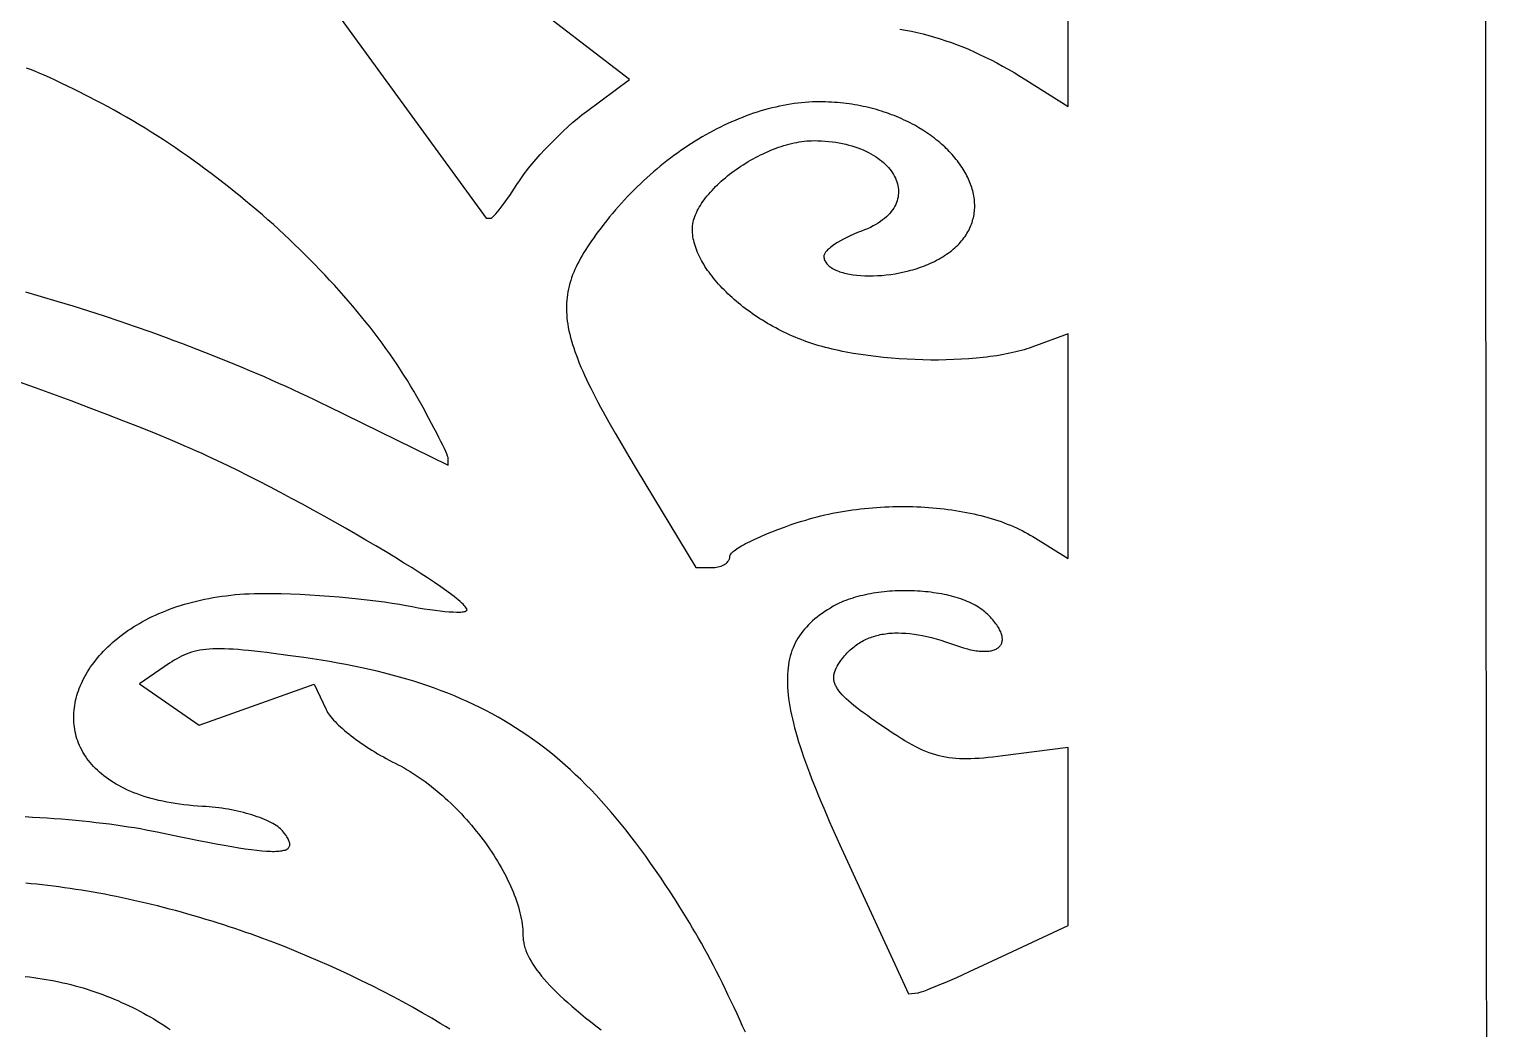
# Model space of a CAD drawing. Extents: x -500 to 500, y -999 to 1001.
# Drawn here: x 194.2 to 499.9, y -143.3 to 65.8 of the extents above; entities that cross this region are included whole.
import ezdxf

# ---------------------------------------------------------------- set-up
doc = ezdxf.new("R2010")
doc.units = 0
doc.layers.add('LAYER_1', color=18, linetype='CONTINUOUS')

msp = doc.modelspace()

# ---------------------------------------------------------------- linework, layer by layer
at = {"layer": 'LAYER_1'}
for points in [[(-0.07, -999.47), (499.93, -999.47), (497.95, 1000.53), (-500.07, 1000.53), (-500.07, -999.47)], [(355.07, -37.37), (355.84, -37.12), (356.63, -36.89), (357.42, -36.66), (358.21, -36.44), (359.01, -36.23), (359.82, -36.03), (360.63, -35.84), (361.44, -35.66), (362.26, -35.49), (363.09, -35.33), (363.91, -35.18), (364.74, -35.04), (365.58, -34.91), (366.41, -34.79), (367.25, -34.67), (368.09, -34.57), (368.93, -34.48), (369.78, -34.39), (370.62, -34.32), (371.47, -34.25), (372.31, -34.2), (373.16, -34.15), (374, -34.11), (374.84, -34.09), (375.69, -34.07), (376.53, -34.06), (377.37, -34.06), (378.2, -34.07), (379.04, -34.08), (379.87, -34.11), (380.7, -34.15), (381.53, -34.19), (382.35, -34.25), (383.17, -34.31), (383.98, -34.39), (384.79, -34.47), (385.59, -34.56), (386.39, -34.66), (387.19, -34.77), (387.97, -34.89), (388.75, -35.01), (389.53, -35.15), (390.29, -35.3), (391.05, -35.45), (391.8, -35.61), (392.54, -35.78), (393.28, -35.96), (394.01, -36.15), (394.72, -36.35), (395.43, -36.56), (396.13, -36.78), (396.81, -37), (397.49, -37.23), (398.16, -37.48), (398.81, -37.73), (399.46, -37.99), (400.09, -38.25), (400.71, -38.53), (401.32, -38.82), (401.91, -39.11), (402.49, -39.41), (403.06, -39.72), (403.61, -40.04), (404.15, -40.37), (411.53, -44.96), (411.53, 2.07), (403.92, -0.73), (403.41, -0.91), (402.87, -1.09), (402.32, -1.26), (401.75, -1.43), (401.16, -1.59), (400.56, -1.74), (399.94, -1.88), (399.31, -2.02), (398.66, -2.15), (398, -2.28), (397.33, -2.39), (396.65, -2.51), (395.95, -2.61), (395.24, -2.71), (394.52, -2.8), (393.79, -2.89), (392.31, -3.04), (390.79, -3.17), (389.23, -3.27), (387.65, -3.34), (386.05, -3.39), (384.43, -3.42), (382.8, -3.42), (381.15, -3.39), (379.5, -3.34), (377.85, -3.26), (376.2, -3.16), (374.56, -3.03), (372.93, -2.88), (371.31, -2.7), (369.71, -2.5), (368.14, -2.28), (366.59, -2.03), (365.08, -1.76), (364.34, -1.61), (363.6, -1.46), (362.88, -1.3), (362.17, -1.14), (361.46, -0.97), (360.77, -0.79), (360.09, -0.61), (359.43, -0.42), (358.78, -0.23), (358.14, -0.03), (357.51, 0.18), (356.9, 0.39), (356.29, 0.62), (355.67, 0.85), (355.06, 1.09), (354.46, 1.34), (353.86, 1.6), (353.26, 1.86), (352.67, 2.13), (352.09, 2.41), (351.5, 2.7), (350.93, 2.99), (350.36, 3.29), (349.79, 3.6), (349.23, 3.91), (348.68, 4.23), (348.13, 4.56), (347.59, 4.89), (347.06, 5.23), (346.53, 5.57), (346.01, 5.92), (345.5, 6.27), (344.99, 6.63), (344.49, 6.99), (344, 7.36), (343.52, 7.73), (343.05, 8.1), (342.58, 8.48), (342.12, 8.86), (341.68, 9.25), (341.24, 9.64), (340.81, 10.03), (340.38, 10.43), (339.97, 10.83), (339.57, 11.23), (339.18, 11.63), (338.8, 12.04), (338.42, 12.45), (338.06, 12.86), (337.71, 13.27), (337.37, 13.68), (337.04, 14.09), (336.72, 14.51), (336.42, 14.93), (336.12, 15.34), (335.84, 15.76), (335.57, 16.18), (335.31, 16.6), (335.06, 17.02), (334.83, 17.43), (334.61, 17.85), (334.4, 18.27), (334.2, 18.68), (334.02, 19.1), (333.85, 19.51), (333.7, 19.93), (333.56, 20.34), (333.43, 20.75), (333.32, 21.15), (333.22, 21.56), (333.13, 21.96), (333.06, 22.36), (333.01, 22.76), (332.97, 23.16), (332.95, 23.55), (332.94, 23.94), (332.95, 24.31), (332.98, 24.68), (333.04, 25.05), (333.11, 25.43), (333.2, 25.81), (333.31, 26.2), (333.44, 26.59), (333.59, 26.97), (333.76, 27.36), (333.95, 27.76), (334.15, 28.15), (334.37, 28.54), (334.61, 28.94), (334.86, 29.33), (335.13, 29.73), (335.41, 30.12), (335.71, 30.52), (336.02, 30.91), (336.35, 31.3), (336.69, 31.69), (337.04, 32.08), (337.4, 32.47), (337.78, 32.85), (338.17, 33.23), (338.57, 33.61), (338.98, 33.98), (339.4, 34.35), (339.83, 34.72), (340.27, 35.08), (340.72, 35.43), (341.18, 35.79), (341.65, 36.13), (342.12, 36.47), (342.61, 36.81), (343.1, 37.13), (343.59, 37.45), (344.09, 37.77), (344.6, 38.08), (345.11, 38.38), (345.63, 38.67), (346.15, 38.95), (346.68, 39.23), (347.21, 39.49), (347.74, 39.75), (348.28, 40), (348.81, 40.23), (349.35, 40.46), (349.89, 40.68), (350.43, 40.88), (350.98, 41.08), (351.52, 41.26), (352.06, 41.43), (352.6, 41.6), (353.14, 41.74), (353.68, 41.88), (354.22, 42), (354.75, 42.11), (355.28, 42.21), (355.81, 42.29), (356.33, 42.36), (356.85, 42.41), (357.37, 42.45), (357.87, 42.47), (358.38, 42.48), (359.18, 42.47), (359.96, 42.44), (360.73, 42.39), (361.49, 42.32), (362.23, 42.24), (362.95, 42.14), (363.66, 42.02), (364.34, 41.88), (365.02, 41.73), (365.67, 41.56), (366.31, 41.38), (366.93, 41.19), (367.53, 40.98), (368.12, 40.75), (368.68, 40.52), (369.23, 40.27), (369.76, 40.01), (370.27, 39.73), (370.76, 39.45), (371.22, 39.16), (371.67, 38.85), (372.1, 38.54), (372.51, 38.22), (372.9, 37.89), (373.27, 37.55), (373.61, 37.2), (373.93, 36.85), (374.24, 36.49), (374.52, 36.13), (374.77, 35.76), (375.01, 35.38), (375.22, 35), (375.41, 34.62), (375.57, 34.23), (375.71, 33.84), (375.83, 33.45), (375.92, 33.06), (375.99, 32.66), (376.03, 32.26), (376.05, 31.87), (376.05, 31.47), (376.01, 31.07), (375.96, 30.68), (375.87, 30.29), (375.76, 29.89), (375.62, 29.51), (375.46, 29.12), (375.27, 28.74), (375.05, 28.36), (374.8, 27.99), (374.53, 27.62), (374.23, 27.26), (373.9, 26.9), (373.54, 26.55), (373.15, 26.21), (372.73, 25.88), (372.28, 25.55), (371.81, 25.23), (371.3, 24.92), (370.76, 24.62), (370.19, 24.33), (369.59, 24.06), (368.96, 23.79), (368.3, 23.53), (367.5, 23.23), (366.72, 22.9), (365.97, 22.57), (365.25, 22.23), (364.57, 21.87), (363.92, 21.52), (363.31, 21.16), (362.75, 20.81), (362.24, 20.45), (361.79, 20.11), (361.59, 19.94), (361.4, 19.77), (361.22, 19.61), (361.06, 19.44), (360.92, 19.29), (360.8, 19.13), (360.69, 18.98), (360.61, 18.84), (360.54, 18.7), (360.49, 18.57), (360.45, 18.44), (360.44, 18.31), (360.45, 18.1), (360.48, 17.89), (360.53, 17.68), (360.59, 17.48), (360.68, 17.28), (360.78, 17.1), (360.89, 16.91), (361.03, 16.73), (361.18, 16.56), (361.34, 16.4), (361.52, 16.24), (361.72, 16.08), (361.93, 15.93), (362.15, 15.79), (362.39, 15.65), (362.64, 15.52), (362.91, 15.4), (363.18, 15.28), (363.47, 15.17), (363.77, 15.06), (364.08, 14.96), (364.41, 14.86), (364.74, 14.77), (365.08, 14.69), (365.44, 14.62), (365.8, 14.55), (366.17, 14.48), (366.55, 14.42), (367.34, 14.33), (368.15, 14.26), (368.99, 14.21), (369.85, 14.19), (370.74, 14.2), (371.64, 14.23), (372.55, 14.29), (373.48, 14.38), (374.41, 14.49), (375.35, 14.64), (376.28, 14.8), (377.22, 15), (378.15, 15.22), (378.61, 15.35), (379.07, 15.48), (379.53, 15.61), (379.98, 15.76), (380.43, 15.91), (380.88, 16.06), (381.32, 16.23), (381.75, 16.4), (382.18, 16.58), (382.61, 16.77), (383.09, 16.99), (383.56, 17.22), (384.01, 17.45), (384.45, 17.69), (384.88, 17.94), (385.3, 18.19), (385.7, 18.44), (386.09, 18.7), (386.46, 18.96), (386.82, 19.23), (387.17, 19.5), (387.51, 19.78), (387.83, 20.06), (388.14, 20.34), (388.44, 20.63), (388.72, 20.92), (388.99, 21.22), (389.26, 21.52), (389.5, 21.82), (389.74, 22.13), (389.96, 22.44), (390.17, 22.75), (390.37, 23.07), (390.56, 23.38), (390.73, 23.71), (390.9, 24.03), (391.05, 24.36), (391.19, 24.69), (391.32, 25.02), (391.43, 25.35), (391.54, 25.69), (391.63, 26.02), (391.72, 26.36), (391.79, 26.7), (391.85, 27.05), (391.9, 27.39), (391.94, 27.74), (391.97, 28.09), (391.98, 28.43), (391.99, 28.78), (391.98, 29.13), (391.97, 29.49), (391.94, 29.84), (391.91, 30.19), (391.86, 30.54), (391.8, 30.9), (391.74, 31.25), (391.66, 31.61), (391.57, 31.96), (391.48, 32.32), (391.37, 32.67), (391.25, 33.02), (391.13, 33.38), (390.99, 33.73), (390.85, 34.08), (390.69, 34.44), (390.53, 34.79), (390.35, 35.14), (390.17, 35.49), (389.98, 35.83), (389.77, 36.18), (389.56, 36.53), (389.34, 36.87), (389.12, 37.21), (388.88, 37.55), (388.63, 37.89), (388.38, 38.23), (388.12, 38.56), (387.84, 38.89), (387.56, 39.22), (387.28, 39.55), (386.98, 39.88), (386.67, 40.2), (386.36, 40.52), (386.04, 40.84), (385.71, 41.15), (385.37, 41.46), (385.03, 41.77), (384.68, 42.07), (384.32, 42.37), (383.95, 42.67), (383.57, 42.97), (383.19, 43.26), (382.8, 43.54), (382, 44.1), (381.17, 44.65), (380.31, 45.17), (379.87, 45.43), (379.43, 45.68), (378.97, 45.93), (378.51, 46.17), (378.05, 46.4), (377.58, 46.63), (377.1, 46.86), (376.61, 47.08), (376.12, 47.3), (375.62, 47.5), (375.12, 47.71), (374.61, 47.9), (374.1, 48.1), (373.58, 48.28), (373.05, 48.46), (372.52, 48.63), (371.98, 48.8), (371.44, 48.96), (370.89, 49.11), (370.33, 49.26), (369.77, 49.4), (369.21, 49.53), (368.64, 49.65), (368.07, 49.77), (367.49, 49.88), (366.9, 49.99), (366.31, 50.08), (365.72, 50.17), (365.12, 50.25), (364.52, 50.32), (363.91, 50.38), (363.3, 50.44), (362.68, 50.49), (362.06, 50.53), (361.43, 50.56), (360.8, 50.58), (360.17, 50.59), (359.53, 50.6), (358.78, 50.59), (358.03, 50.57), (357.27, 50.53), (356.51, 50.47), (355.75, 50.41), (354.98, 50.32), (354.22, 50.22), (353.45, 50.11), (352.68, 49.98), (351.91, 49.84), (351.14, 49.69), (350.37, 49.51), (349.6, 49.33), (348.82, 49.13), (348.05, 48.92), (347.27, 48.69), (346.5, 48.45), (345.72, 48.2), (344.95, 47.93), (344.18, 47.65), (343.4, 47.35), (342.63, 47.04), (341.86, 46.72), (341.09, 46.39), (340.32, 46.04), (339.55, 45.68), (338.79, 45.31), (338.02, 44.92), (337.26, 44.52), (336.5, 44.11), (335.75, 43.69), (334.99, 43.25), (334.24, 42.8), (333.49, 42.34), (332.74, 41.87), (332, 41.39), (331.26, 40.9), (330.53, 40.39), (329.8, 39.87), (329.07, 39.34), (328.34, 38.8), (327.62, 38.25), (326.91, 37.68), (326.2, 37.11), (325.49, 36.52), (324.79, 35.93), (324.1, 35.32), (323.41, 34.7), (322.72, 34.08), (322.05, 33.44), (321.37, 32.79), (320.71, 32.13), (320.05, 31.46), (319.39, 30.78), (318.74, 30.09), (318.1, 29.4), (317.47, 28.69), (316.84, 27.97), (316.23, 27.24), (315.61, 26.51), (315.01, 25.76), (314.41, 25.01), (313.83, 24.24), (313.25, 23.47), (312.77, 22.81), (312.3, 22.17), (311.86, 21.54), (311.43, 20.91), (311.02, 20.29), (310.63, 19.68), (310.25, 19.07), (309.9, 18.47), (309.55, 17.88), (309.23, 17.28), (308.93, 16.7), (308.64, 16.11), (308.37, 15.53), (308.12, 14.95), (307.89, 14.37), (307.68, 13.79), (307.49, 13.21), (307.31, 12.63), (307.15, 12.05), (307.01, 11.46), (306.9, 10.88), (306.8, 10.29), (306.71, 9.69), (306.65, 9.09), (306.61, 8.49), (306.59, 7.88), (306.58, 7.26), (306.6, 6.64), (306.64, 6), (306.69, 5.36), (306.77, 4.71), (306.87, 4.05), (306.98, 3.38), (307.12, 2.7), (307.28, 2.01), (307.45, 1.3), (307.65, 0.58), (307.87, -0.15), (308.11, -0.9), (308.37, -1.66), (308.66, -2.44), (308.96, -3.24), (309.28, -4.05), (309.63, -4.88), (310, -5.73), (310.38, -6.59), (310.8, -7.48), (311.23, -8.39), (311.68, -9.31), (312.16, -10.26), (312.66, -11.23), (313.18, -12.23), (313.72, -13.25), (314.28, -14.29), (315.48, -16.45), (316.77, -18.71), (318.15, -21.08), (319.62, -23.57), (321.19, -26.17), (333.67, -46.83), (337.24, -46.83), (337.6, -46.82), (337.95, -46.78), (338.29, -46.72), (338.62, -46.64), (338.93, -46.54), (339.22, -46.42), (339.5, -46.28), (339.75, -46.13), (339.98, -45.96), (340.19, -45.77), (340.37, -45.57), (340.45, -45.47), (340.52, -45.37), (340.58, -45.26), (340.64, -45.15), (340.69, -45.03), (340.73, -44.92), (340.76, -44.8), (340.78, -44.68), (340.79, -44.56), (340.8, -44.43), (340.8, -44.37), (340.82, -44.31), (340.87, -44.17), (340.96, -44.02), (341.09, -43.86), (341.25, -43.69), (341.44, -43.51), (341.67, -43.33), (341.92, -43.14), (342.21, -42.94), (342.53, -42.73), (342.87, -42.52), (343.24, -42.3), (343.64, -42.07), (344.07, -41.84), (344.99, -41.37), (346, -40.88), (347.1, -40.39), (348.28, -39.88), (349.53, -39.37), (350.84, -38.86), (352.2, -38.36), (353.61, -37.86)], [(411.53, -103.09), (411.53, -84.48), (397.89, -86.24), (396.81, -86.37), (395.78, -86.49), (394.78, -86.6), (393.83, -86.69), (392.92, -86.76), (392.04, -86.81), (391.19, -86.85), (390.37, -86.86), (389.58, -86.86), (388.81, -86.83), (388.06, -86.79), (387.33, -86.72), (386.61, -86.63), (385.9, -86.52), (385.21, -86.38), (384.52, -86.22), (383.84, -86.03), (383.15, -85.81), (382.47, -85.57), (381.78, -85.3), (381.08, -85.01), (380.37, -84.68), (379.65, -84.32), (378.92, -83.94), (378.16, -83.52), (377.39, -83.07), (376.59, -82.59), (375.77, -82.07), (374.91, -81.53), (374.03, -80.94), (373.11, -80.32), (372.15, -79.67), (371.22, -79.03), (370.35, -78.41), (369.53, -77.82), (368.75, -77.26), (368.03, -76.71), (367.35, -76.19), (366.72, -75.69), (366.14, -75.21), (365.6, -74.74), (365.11, -74.29), (364.67, -73.86), (364.27, -73.44), (363.91, -73.03), (363.59, -72.63), (363.32, -72.24), (363.2, -72.05), (363.08, -71.86), (362.98, -71.68), (362.89, -71.49), (362.81, -71.31), (362.74, -71.12), (362.68, -70.94), (362.62, -70.76), (362.58, -70.58), (362.55, -70.4), (362.52, -70.22), (362.51, -70.04), (362.5, -69.87), (362.5, -69.69), (362.52, -69.51), (362.54, -69.33), (362.57, -69.15), (362.6, -68.97), (362.65, -68.79), (362.71, -68.6), (362.84, -68.24), (363.01, -67.86), (363.21, -67.48), (363.44, -67.09), (363.7, -66.69), (364, -66.28), (364.32, -65.85), (364.54, -65.57), (364.76, -65.3), (365, -65.04), (365.23, -64.78), (365.47, -64.53), (365.71, -64.29), (365.96, -64.06), (366.22, -63.83), (366.47, -63.61), (366.74, -63.4), (367, -63.19), (367.27, -63), (367.55, -62.81), (367.83, -62.63), (368.11, -62.45), (368.4, -62.29), (368.7, -62.13), (369, -61.98), (369.3, -61.83), (369.61, -61.7), (369.92, -61.57), (370.24, -61.45), (370.56, -61.33), (370.88, -61.23), (371.22, -61.13), (371.55, -61.03), (371.89, -60.95), (372.24, -60.87), (372.59, -60.8), (372.94, -60.74), (373.3, -60.69), (373.67, -60.64), (374.04, -60.6), (374.41, -60.57), (374.79, -60.55), (375.18, -60.53), (375.57, -60.52), (375.96, -60.52), (376.76, -60.54), (377.58, -60.58), (378.43, -60.66), (379.29, -60.77), (380.17, -60.91), (381.07, -61.07), (382, -61.27), (382.94, -61.5), (383.91, -61.76), (384.89, -62.04), (385.9, -62.36), (386.92, -62.7), (387.97, -63.08), (388.83, -63.38), (389.66, -63.64), (390.45, -63.86), (390.83, -63.95), (391.2, -64.04), (391.57, -64.11), (391.92, -64.18), (392.27, -64.23), (392.61, -64.28), (392.93, -64.31), (393.25, -64.34), (393.56, -64.36), (393.85, -64.36), (394.14, -64.36), (394.42, -64.36), (394.69, -64.34), (394.94, -64.31), (395.19, -64.28), (395.43, -64.23), (395.65, -64.18), (395.87, -64.12), (396.07, -64.05), (396.26, -63.98), (396.45, -63.89), (396.62, -63.8), (396.78, -63.7), (396.92, -63.6), (397.06, -63.49), (397.18, -63.36), (397.3, -63.24), (397.4, -63.1), (397.49, -62.96), (397.56, -62.81), (397.63, -62.66), (397.68, -62.49), (397.72, -62.33), (397.75, -62.15), (397.77, -61.97), (397.77, -61.78), (397.76, -61.59), (397.74, -61.39), (397.7, -61.19), (397.65, -60.98), (397.59, -60.76), (397.51, -60.54), (397.42, -60.32), (397.32, -60.09), (397.2, -59.85), (397.07, -59.61), (396.93, -59.36), (396.77, -59.11), (396.6, -58.85), (396.41, -58.59), (396.21, -58.33), (396, -58.06), (395.77, -57.79), (395.52, -57.51), (395.26, -57.23), (394.99, -56.95), (394.7, -56.66), (394.39, -56.36), (394.11, -56.11), (393.81, -55.86), (393.49, -55.61), (393.16, -55.38), (392.81, -55.15), (392.45, -54.93), (392.07, -54.71), (391.68, -54.51), (391.27, -54.31), (390.86, -54.11), (390.43, -53.93), (389.99, -53.75), (389.54, -53.58), (389.07, -53.41), (388.6, -53.26), (388.12, -53.11), (387.62, -52.97), (387.12, -52.83), (386.61, -52.7), (386.09, -52.58), (385.57, -52.47), (385.03, -52.37), (384.49, -52.27), (383.95, -52.18), (383.4, -52.1), (382.84, -52.02), (382.28, -51.95), (381.71, -51.89), (381.14, -51.84), (380.57, -51.8), (379.99, -51.76), (379.41, -51.73), (378.83, -51.71), (378.25, -51.7), (377.67, -51.69), (377.08, -51.69), (376.5, -51.7), (375.92, -51.72), (375.33, -51.74), (374.75, -51.77), (374.17, -51.81), (373.59, -51.86), (373.02, -51.92), (372.45, -51.98), (371.88, -52.05), (371.32, -52.13), (370.76, -52.22), (370.2, -52.32), (369.65, -52.42), (369.11, -52.53), (368.58, -52.65), (368.05, -52.78), (367.52, -52.92), (367.01, -53.06), (366.5, -53.21), (366.01, -53.37), (365.52, -53.54), (365.04, -53.72), (364.57, -53.9), (364.12, -54.1), (363.67, -54.3), (363.24, -54.51), (362.82, -54.73), (362.41, -54.95), (361.79, -55.31), (361.2, -55.68), (360.63, -56.05), (360.08, -56.42), (359.54, -56.81), (359.03, -57.2), (358.54, -57.6), (358.07, -58.01), (357.62, -58.42), (357.19, -58.85), (356.77, -59.28), (356.38, -59.72), (356.01, -60.18), (355.66, -60.64), (355.33, -61.11), (355.02, -61.6), (354.73, -62.1), (354.46, -62.61), (354.21, -63.13), (353.98, -63.66), (353.77, -64.21), (353.58, -64.77), (353.41, -65.35), (353.26, -65.94), (353.14, -66.54), (353.03, -67.16), (352.94, -67.79), (352.87, -68.44), (352.83, -69.11), (352.8, -69.79), (352.8, -70.49), (352.81, -71.21), (352.84, -71.94), (352.9, -72.7), (352.98, -73.47), (353.07, -74.26), (353.19, -75.07), (353.33, -75.9), (353.48, -76.75), (353.66, -77.62), (353.86, -78.51), (354.08, -79.42), (354.32, -80.35), (354.58, -81.31), (354.86, -82.28), (355.16, -83.28), (355.49, -84.31), (355.83, -85.35), (356.19, -86.42), (356.58, -87.52), (356.98, -88.64), (357.41, -89.78), (357.86, -90.95), (358.32, -92.15), (358.81, -93.37), (359.32, -94.62), (359.85, -95.89), (360.4, -97.19), (360.97, -98.53), (361.56, -99.88), (362.81, -102.69), (364.13, -105.6), (378.13, -136.02), (380.09, -135.81), (380.21, -135.79), (380.37, -135.75), (380.79, -135.63), (381.34, -135.43), (382.02, -135.18), (382.81, -134.87), (383.71, -134.5), (384.71, -134.09), (385.81, -133.62), (388.23, -132.57), (390.91, -131.37), (393.79, -130.05), (396.79, -128.65), (411.53, -121.7)]]:
    msp.add_lwpolyline(points, close=True, dxfattribs=at)
for points in [[(376.3, 65.81), (377.53, 65.59), (378.76, 65.35), (379.97, 65.08), (381.18, 64.79), (382.38, 64.48), (383.57, 64.14), (384.76, 63.78), (385.94, 63.39), (387.12, 62.98), (388.3, 62.54), (389.48, 62.08), (390.66, 61.59), (391.84, 61.07), (393.02, 60.53), (394.21, 59.96), (395.4, 59.36), (396.59, 58.74), (397.79, 58.09), (399, 57.41), (400.22, 56.7), (401.45, 55.97), (402.68, 55.2), (411.53, 49.65), (411.53, 107.43)], [(245.56, 86.98), (289.78, 26.24), (290.76, 26.24), (290.81, 26.25), (290.88, 26.28), (290.96, 26.33), (291.05, 26.4), (291.27, 26.59), (291.53, 26.86), (291.83, 27.19), (292.16, 27.58), (292.53, 28.03), (292.92, 28.54), (293.34, 29.1), (293.79, 29.7), (294.25, 30.35), (294.73, 31.03), (295.23, 31.75), (295.73, 32.5), (296.24, 33.27), (296.76, 34.07), (297.03, 34.48), (297.32, 34.9), (297.63, 35.34), (297.96, 35.78), (298.3, 36.23), (298.66, 36.69), (299.42, 37.64), (300.24, 38.6), (301.11, 39.58), (302.01, 40.57), (302.95, 41.56), (303.92, 42.54), (304.9, 43.51), (305.89, 44.45), (306.89, 45.36), (307.88, 46.24), (308.86, 47.07), (309.35, 47.47), (309.83, 47.85), (310.3, 48.22), (310.77, 48.57), (319.75, 55.24), (296.68, 73.02)], [(193.43, 10.83), (196.73, 9.89), (200.02, 8.92), (203.31, 7.91), (206.6, 6.88), (209.88, 5.81), (213.15, 4.72), (216.41, 3.6), (219.66, 2.46), (222.89, 1.29), (224.5, 0.69), (226.1, 0.09), (227.7, -0.52), (229.29, -1.13), (230.88, -1.75), (232.46, -2.37), (234.03, -3), (235.6, -3.64), (237.16, -4.28), (238.72, -4.93), (240.26, -5.58), (241.8, -6.24), (243.33, -6.9), (244.85, -7.57), (246.37, -8.24), (247.87, -8.92), (249.37, -9.6), (250.85, -10.29), (252.33, -10.98), (253.8, -11.68), (255.25, -12.38), (256.7, -13.09), (281.86, -25.45), (281.86, -24.02), (281.85, -23.93), (281.83, -23.81), (281.73, -23.5), (281.56, -23.07), (281.34, -22.55), (281.06, -21.94), (280.73, -21.24), (280.35, -20.46), (279.93, -19.61), (279.46, -18.7), (278.95, -17.72), (277.84, -15.63), (276.61, -13.38), (275.29, -11.03), (274.65, -9.92), (273.99, -8.81), (273.31, -7.7), (272.61, -6.59), (271.89, -5.48), (271.16, -4.36), (270.4, -3.25), (269.63, -2.14), (268.84, -1.02), (268.03, 0.09), (267.2, 1.2), (266.36, 2.31), (265.5, 3.42), (264.62, 4.53), (263.73, 5.64), (262.82, 6.74), (261.9, 7.84), (260.96, 8.94), (260.01, 10.04), (259.04, 11.13), (258.06, 12.22), (257.06, 13.3), (256.05, 14.39), (255.03, 15.46), (253.99, 16.53), (252.94, 17.6), (251.88, 18.66), (250.81, 19.72), (249.73, 20.77), (248.63, 21.81), (247.52, 22.85), (246.41, 23.88), (245.28, 24.9), (244.14, 25.92), (242.99, 26.93), (241.83, 27.93), (240.67, 28.92), (239.49, 29.9), (238.31, 30.88), (237.12, 31.84), (235.92, 32.8), (234.71, 33.75), (233.49, 34.68), (232.27, 35.61), (231.04, 36.53), (229.81, 37.43), (228.56, 38.33), (227.32, 39.21), (226.06, 40.08), (224.81, 40.94), (223.54, 41.79), (222.28, 42.63), (221.01, 43.45), (219.73, 44.26), (218.45, 45.06), (217.17, 45.84), (215.88, 46.61), (214.6, 47.36), (213.31, 48.1), (212.01, 48.83), (210.72, 49.54), (209.43, 50.23), (208.13, 50.91), (206.83, 51.58), (203.69, 53.16), (202.25, 53.87), (200.9, 54.52), (199.64, 55.12), (198.45, 55.67), (197.35, 56.17), (196.32, 56.61), (195.37, 57), (194.49, 57.33), (193.67, 57.61)], [(193.35, -98.95), (194.89, -99.03), (196.43, -99.12), (197.95, -99.22), (199.47, -99.32), (200.97, -99.44), (202.46, -99.56), (203.94, -99.7), (205.39, -99.84), (206.83, -99.99), (208.25, -100.15), (209.65, -100.31), (211.02, -100.48), (212.37, -100.67), (213.69, -100.85), (214.99, -101.05), (216.25, -101.25), (217.48, -101.46), (218.67, -101.68), (219.83, -101.91), (220.96, -102.14), (225.55, -103.1), (227.67, -103.53), (229.68, -103.93), (231.57, -104.3), (233.35, -104.64), (235.02, -104.94), (236.58, -105.21), (238.04, -105.45), (239.4, -105.66), (240.65, -105.83), (241.81, -105.97), (242.86, -106.08), (243.83, -106.16), (244.7, -106.2), (245.1, -106.21), (245.48, -106.21), (245.83, -106.2), (246.17, -106.19), (246.48, -106.17), (246.77, -106.13), (247.04, -106.09), (247.29, -106.05), (247.51, -105.99), (247.72, -105.93), (247.91, -105.86), (248.08, -105.78), (248.22, -105.69), (248.35, -105.59), (248.46, -105.49), (248.55, -105.37), (248.62, -105.25), (248.67, -105.12), (248.71, -104.98), (248.72, -104.84), (248.72, -104.69), (248.7, -104.52), (248.67, -104.35), (248.62, -104.18), (248.55, -103.99), (248.46, -103.79), (248.36, -103.59), (248.24, -103.38), (248.11, -103.16), (247.96, -102.93), (247.62, -102.45), (247.22, -101.94), (247.01, -101.71), (246.78, -101.49), (246.52, -101.26), (246.22, -101.04), (245.9, -100.81), (245.55, -100.6), (245.18, -100.38), (244.78, -100.16), (244.36, -99.95), (243.91, -99.75), (243.44, -99.54), (242.95, -99.35), (242.45, -99.15), (241.92, -98.96), (241.37, -98.78), (240.81, -98.6), (240.24, -98.43), (239.65, -98.27), (239.04, -98.11), (238.43, -97.95), (237.8, -97.81), (237.16, -97.67), (236.52, -97.54), (235.86, -97.42), (235.2, -97.31), (234.54, -97.21), (233.86, -97.12), (233.19, -97.03), (232.51, -96.96), (231.83, -96.89), (231.16, -96.84), (230.48, -96.8), (229.47, -96.74), (228.49, -96.66), (227.53, -96.57), (226.59, -96.46), (225.66, -96.35), (224.76, -96.21), (223.88, -96.07), (223.01, -95.91), (222.17, -95.74), (221.34, -95.56), (220.54, -95.36), (219.76, -95.16), (218.99, -94.94), (218.24, -94.71), (217.52, -94.46), (216.81, -94.21), (216.12, -93.95), (215.45, -93.67), (214.8, -93.39), (214.17, -93.09), (213.56, -92.79), (212.97, -92.47), (212.39, -92.15), (211.84, -91.82), (211.3, -91.47), (210.78, -91.12), (210.28, -90.76), (209.8, -90.4), (209.34, -90.02), (208.89, -89.64), (208.47, -89.25), (208.06, -88.85), (207.67, -88.44), (207.3, -88.03), (206.94, -87.61), (206.6, -87.19), (206.29, -86.76), (205.99, -86.32), (205.7, -85.88), (205.44, -85.43), (205.19, -84.97), (204.96, -84.51), (204.75, -84.05), (204.55, -83.58), (204.37, -83.11), (204.21, -82.64), (204.07, -82.16), (203.94, -81.67), (203.83, -81.18), (203.74, -80.69), (203.67, -80.2), (203.61, -79.71), (203.56, -79.21), (203.54, -78.71), (203.53, -78.21), (203.54, -77.7), (203.56, -77.2), (203.6, -76.69), (203.66, -76.19), (203.73, -75.68), (203.82, -75.17), (203.93, -74.66), (204.05, -74.15), (204.19, -73.64), (204.34, -73.13), (204.51, -72.63), (204.7, -72.12), (204.9, -71.62), (205.12, -71.11), (205.35, -70.61), (205.6, -70.11), (205.86, -69.61), (206.14, -69.11), (206.44, -68.62), (206.75, -68.13), (207.07, -67.64), (207.41, -67.16), (207.77, -66.68), (208.14, -66.2), (208.52, -65.72), (208.92, -65.25), (209.34, -64.79), (209.77, -64.33), (210.21, -63.87), (210.67, -63.42), (211.14, -62.98), (211.63, -62.54), (212.13, -62.11), (212.65, -61.68), (213.18, -61.26), (213.73, -60.84), (214.29, -60.44), (214.86, -60.03), (215.45, -59.64), (216.05, -59.26), (216.66, -58.88), (217.29, -58.51), (217.94, -58.14), (218.59, -57.79), (219.26, -57.45), (219.95, -57.11), (220.64, -56.78), (221.35, -56.46), (222.08, -56.16), (222.81, -55.86), (223.57, -55.57), (224.33, -55.29), (225.11, -55.02), (225.89, -54.77), (226.7, -54.52), (227.51, -54.29), (228.34, -54.06), (229.18, -53.85), (230.03, -53.65), (230.9, -53.47), (231.78, -53.29), (232.67, -53.13), (233.57, -52.98), (234.49, -52.84), (235.42, -52.72), (236.36, -52.61), (237.31, -52.51), (238.27, -52.43), (239.25, -52.37), (240.24, -52.31), (241.24, -52.28), (242.25, -52.25), (243.27, -52.24), (245.07, -52.26), (246.95, -52.3), (248.9, -52.36), (250.89, -52.44), (252.92, -52.55), (254.96, -52.68), (257.01, -52.82), (259.04, -52.98), (261.05, -53.16), (263.01, -53.36), (264.92, -53.56), (266.75, -53.78), (268.5, -54.02), (270.14, -54.26), (271.66, -54.51), (272.37, -54.63), (273.04, -54.76), (274.34, -55.01), (275.6, -55.24), (276.82, -55.44), (277.99, -55.62), (279.11, -55.77), (280.16, -55.9), (281.14, -56), (282.04, -56.08), (282.87, -56.13), (283.6, -56.15), (284.24, -56.15), (284.53, -56.14), (284.78, -56.12), (285.01, -56.09), (285.21, -56.06), (285.39, -56.02), (285.53, -55.97), (285.64, -55.91), (285.72, -55.85), (285.75, -55.82), (285.77, -55.78), (285.78, -55.74), (285.79, -55.7), (285.78, -55.64), (285.76, -55.56), (285.74, -55.48), (285.69, -55.39), (285.58, -55.2), (285.42, -54.99), (285.21, -54.76), (284.96, -54.5), (284.67, -54.23), (284.34, -53.93), (283.97, -53.61), (283.56, -53.28), (283.11, -52.92), (282.62, -52.55), (281.55, -51.76), (280.33, -50.9), (278.99, -49.98), (277.53, -49.01), (275.96, -47.99), (274.29, -46.92), (272.52, -45.82), (270.66, -44.67), (268.73, -43.5), (266.72, -42.3), (264.65, -41.08), (262.53, -39.85), (260.35, -38.6), (258.14, -37.35), (255.9, -36.09), (253.64, -34.84), (251.36, -33.59), (249.08, -32.36), (246.79, -31.15), (244.52, -29.95), (242.26, -28.79), (240.03, -27.65), (237.84, -26.55), (235.68, -25.49), (233.58, -24.48), (231.53, -23.52), (230.42, -23.01), (229.23, -22.48), (227.97, -21.93), (226.64, -21.35), (225.25, -20.76), (223.8, -20.15), (220.74, -18.88), (217.47, -17.56), (214.04, -16.2), (210.46, -14.81), (206.77, -13.39), (202.99, -11.97), (199.16, -10.55), (195.29, -9.14), (191.43, -7.74)], [(344.01, -144.05), (343.44, -142.77), (342.86, -141.49), (342.27, -140.2), (341.67, -138.91), (341.07, -137.63), (340.45, -136.35), (339.83, -135.08), (339.21, -133.81), (338.58, -132.56), (337.96, -131.33), (337.33, -130.11), (336.7, -128.91), (336.07, -127.73), (335.44, -126.58), (334.82, -125.45), (334.21, -124.35), (333.59, -123.29), (332.99, -122.25), (332.39, -121.26), (331.36, -119.57), (330.33, -117.91), (329.31, -116.29), (328.28, -114.7), (327.26, -113.14), (326.24, -111.62), (325.21, -110.12), (324.19, -108.66), (323.17, -107.22), (322.14, -105.82), (321.12, -104.45), (320.09, -103.1), (319.06, -101.79), (318.03, -100.5), (316.99, -99.24), (315.95, -98.01), (314.9, -96.81), (313.85, -95.64), (312.79, -94.49), (311.73, -93.37), (310.66, -92.28), (309.58, -91.21), (308.5, -90.17), (307.41, -89.16), (306.31, -88.17), (305.2, -87.2), (304.08, -86.26), (302.95, -85.34), (301.82, -84.45), (300.67, -83.58), (299.51, -82.74), (298.33, -81.91), (297.15, -81.11), (295.95, -80.34), (294.74, -79.58), (293.52, -78.84), (292.28, -78.13), (291.02, -77.44), (289.76, -76.77), (288.47, -76.11), (287.17, -75.48), (285.85, -74.87), (284.52, -74.28), (283.17, -73.7), (281.8, -73.15), (280.41, -72.61), (279, -72.09), (277.57, -71.59), (276.13, -71.1), (274.66, -70.64), (273.17, -70.19), (271.66, -69.75), (270.13, -69.33), (268.57, -68.93), (266.99, -68.54), (265.39, -68.17), (263.77, -67.81), (262.12, -67.46), (260.44, -67.13), (258.74, -66.81), (257.02, -66.51), (255.27, -66.22), (253.49, -65.94), (251.68, -65.68), (248.33, -65.21), (245.3, -64.8), (243.9, -64.63), (242.57, -64.47), (241.31, -64.33), (240.12, -64.21), (238.99, -64.1), (237.92, -64.01), (236.91, -63.94), (235.95, -63.89), (235.05, -63.86), (234.19, -63.85), (233.38, -63.85), (232.61, -63.87), (231.87, -63.91), (231.18, -63.97), (230.52, -64.05), (229.89, -64.15), (229.28, -64.27), (228.7, -64.41), (228.14, -64.56), (227.6, -64.74), (227.08, -64.94), (226.56, -65.15), (226.06, -65.39), (225.56, -65.64), (225.07, -65.92), (224.57, -66.22), (224.08, -66.53), (223.58, -66.87), (217.31, -71.19), (229.8, -79.8), (253.84, -71.23), (256.3, -76.55), (256.44, -76.83), (256.61, -77.13), (256.81, -77.43), (257.03, -77.74), (257.29, -78.07), (257.57, -78.4), (257.87, -78.74), (258.2, -79.08), (258.55, -79.44), (258.92, -79.8), (259.31, -80.16), (259.72, -80.53), (260.16, -80.91), (260.61, -81.28), (261.07, -81.66), (261.56, -82.04), (262.06, -82.42), (262.57, -82.8), (263.1, -83.19), (263.64, -83.57), (264.19, -83.94), (264.75, -84.32), (265.32, -84.69), (265.9, -85.06), (266.49, -85.42), (267.09, -85.78), (267.69, -86.13), (268.3, -86.47), (268.91, -86.81), (269.53, -87.14), (270.14, -87.46), (270.76, -87.77), (271.4, -88.09), (272.03, -88.42), (272.67, -88.77), (273.3, -89.14), (273.93, -89.52), (274.55, -89.91), (275.18, -90.32), (275.8, -90.74), (276.42, -91.17), (277.04, -91.62), (277.65, -92.08), (278.26, -92.55), (278.86, -93.03), (279.46, -93.52), (280.05, -94.02), (280.64, -94.53), (281.23, -95.06), (281.81, -95.59), (282.38, -96.13), (282.95, -96.68), (283.51, -97.24), (284.06, -97.8), (284.61, -98.38), (285.15, -98.96), (285.68, -99.55), (286.2, -100.14), (286.72, -100.74), (287.23, -101.35), (287.73, -101.96), (288.21, -102.57), (288.7, -103.19), (289.17, -103.82), (289.63, -104.45), (290.08, -105.08), (290.52, -105.71), (290.95, -106.35), (291.37, -106.99), (291.77, -107.63), (292.17, -108.27), (292.55, -108.92), (292.93, -109.56), (293.29, -110.21), (293.63, -110.85), (293.97, -111.5), (294.29, -112.14), (294.59, -112.78), (294.89, -113.42), (295.17, -114.06), (295.43, -114.7), (295.68, -115.33), (295.92, -115.96), (296.14, -116.59), (296.34, -117.21), (296.53, -117.83), (296.7, -118.44), (296.86, -119.05), (297, -119.66), (297.12, -120.26), (297.23, -120.85), (297.32, -121.43), (297.39, -122.01), (297.44, -122.58), (297.47, -123.15), (297.49, -123.7), (297.5, -123.96), (297.51, -124.23), (297.53, -124.49), (297.56, -124.76), (297.6, -125.02), (297.65, -125.29), (297.71, -125.56), (297.77, -125.83), (297.84, -126.11), (297.92, -126.38), (298.01, -126.66), (298.11, -126.93), (298.33, -127.49), (298.58, -128.06), (298.87, -128.64), (299.19, -129.22), (299.55, -129.82), (299.95, -130.42), (300.39, -131.04), (300.86, -131.66), (301.37, -132.3), (301.91, -132.94), (302.5, -133.61), (303.12, -134.28), (303.79, -134.97), (304.49, -135.67), (305.24, -136.38), (306.02, -137.11), (306.85, -137.86), (307.72, -138.62), (308.63, -139.4), (309.59, -140.19), (310.59, -141.01), (311.63, -141.84), (312.71, -142.69), (313.84, -143.56)], [(282.19, -143.43), (281.26, -142.86), (280.32, -142.28), (278.4, -141.13), (276.43, -139.98), (274.42, -138.84), (272.36, -137.7), (270.26, -136.58), (268.12, -135.46), (265.95, -134.36), (263.75, -133.28), (261.52, -132.21), (259.26, -131.15), (256.99, -130.12), (254.69, -129.11), (252.38, -128.12), (250.06, -127.16), (247.73, -126.22), (245.4, -125.31), (243.06, -124.42), (240.73, -123.57), (239.56, -123.16), (238.39, -122.76), (237.23, -122.36), (236.07, -121.97), (234.91, -121.6), (233.75, -121.23), (232.47, -120.83), (231.19, -120.44), (229.91, -120.05), (228.64, -119.68), (227.37, -119.32), (226.1, -118.96), (224.84, -118.62), (223.58, -118.28), (222.33, -117.96), (221.08, -117.64), (219.83, -117.33), (218.59, -117.03), (217.35, -116.75), (216.11, -116.47), (214.88, -116.2), (213.65, -115.93), (212.43, -115.68), (211.21, -115.44), (210, -115.2), (208.79, -114.98), (207.58, -114.76), (206.38, -114.56), (205.18, -114.36), (203.99, -114.17), (202.8, -113.99), (201.62, -113.82), (200.44, -113.66), (199.27, -113.51), (198.1, -113.37), (196.94, -113.24), (195.78, -113.11), (194.62, -113), (193.48, -112.89)], [(193.39, -132.39), (194.27, -132.49), (195.16, -132.6), (196.04, -132.72), (196.91, -132.85), (197.79, -133), (198.66, -133.15), (199.52, -133.32), (200.38, -133.5), (201.24, -133.69), (202.1, -133.89), (202.95, -134.1), (203.8, -134.32), (204.64, -134.56), (205.48, -134.8), (206.31, -135.05), (207.14, -135.32), (207.96, -135.59), (208.78, -135.88), (209.59, -136.18), (210.39, -136.48), (211.19, -136.79), (211.99, -137.12), (212.77, -137.45), (213.55, -137.8), (214.33, -138.15), (215.1, -138.51), (215.86, -138.88), (216.61, -139.26), (217.36, -139.65), (218.09, -140.04), (218.83, -140.45), (219.55, -140.86), (220.26, -141.28), (220.97, -141.71), (221.67, -142.15), (222.36, -142.59), (223.04, -143.05), (223.71, -143.51)]]:
    msp.add_lwpolyline(points, dxfattribs=at)

doc.saveas('drawing.dxf')
